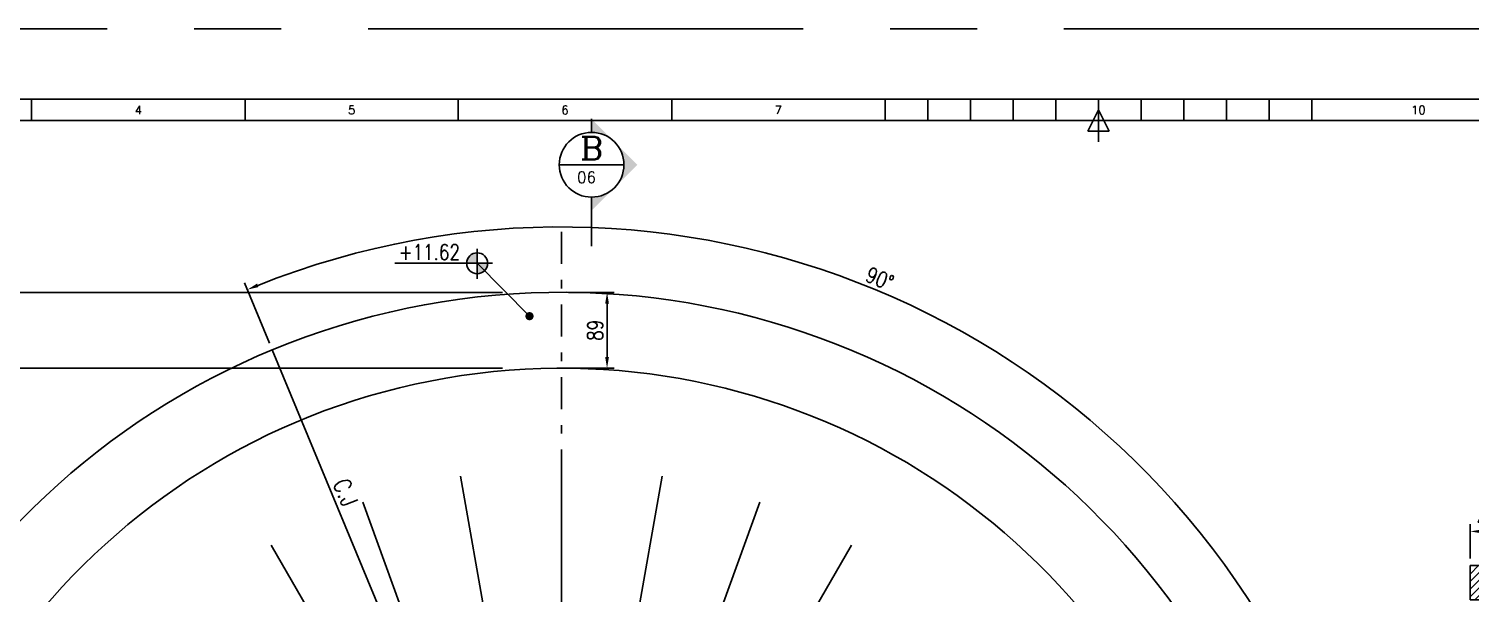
# Model space of a CAD drawing. Extents: x 0 to 9506, y 0 to 789.
# Drawn here: x 9381.78 to 9398.67, y 782.14 to 788.75 of the extents above; entities that cross this region are included whole.
import ezdxf
from ezdxf.enums import TextEntityAlignment as Align

# ---------------------------------------------------------------- set-up
doc = ezdxf.new("R2010")
doc.units = 0
doc.header["$LTSCALE"] = 3
doc.header["$MEASUREMENT"] = 0
for name, pattern in [('CENTER', [2, 1.25, -0.25, 0.25, -0.25]), ('DASHDOT', [1, 0.5, -0.25, 0, -0.25]), ('DASHED2', [0.375, 0.25, -0.125])]:
    doc.linetypes.add(name, pattern=pattern)
doc.layers.get('0').update_dxf_attribs({"linetype": 'CONTINUOUS'})
doc.layers.get('DEFPOINTS').update_dxf_attribs({"linetype": 'CONTINUOUS'})
for name, color, linetype in [('1WALL', 3, 'CONTINUOUS'), ('CUT', 1, 'DASHED2'), ('DIM', 7, 'CONTINUOUS'), ('KD', 3, 'CONTINUOUS'), ('SEC.', 5, 'CONTINUOUS')]:
    doc.layers.add(name, color=color, linetype=linetype)
doc.styles.add('ROMANC', font='romanc.shx')
doc.styles.add('ROMANS', font='ROMANS.shx', dxfattribs={"width": 0.8})
doc.styles.get("Standard").update_dxf_attribs({"font": 'romans.shx'})
doc.styles.add('TX', font='TXT.shx')
doc.dimstyles.new('100 GHA', dxfattribs={"dimtxt": 0.135, "dimasz": 0.11, "dimexe": 0.06, "dimexo": 0.06, "dimgap": 0.025, "dimtad": 1, "dimdec": 0, "dimlfac": 100, "dimzin": 0, "dimdsep": 46, "dimtxsty": 'ROMANS', "dimcen": 0.5, "dimclrd": 1, "dimclre": 1, "dimclrt": 2, "dimadec": 0, "dimazin": 0, "dimtfac": 1, "dimtdec": 0, "dimtmove": 2, "dimatfit": 3, "dimfxl": 0.15, "dimtolj": 1, "dimtzin": 0, "dimlwd": -1, "dimlwe": -1, "dimarcsym": 0})

# ---------------------------------------------------------------- blocks, each defined once
blk = doc.blocks.new('*D79')
at = {"layer": '1WALL', "color": 1, "transparency": 16777216}
for p, q in [((9387.328, 785.666), (9377.718, 785.666)), ((9377.802, 785.534), (9377.802, 784.91)), ((9387.328, 784.778), (9377.718, 784.778))]:
    blk.add_line(p, q, dxfattribs=at)
for points in [[(9377.78, 785.534), (9377.824, 785.534), (9377.802, 785.666)], [(9377.78, 784.91), (9377.824, 784.91), (9377.802, 784.778)]]:
    blk.add_solid(points, dxfattribs=at)
at = {"layer": 'DEFPOINTS', "color": 0, "transparency": 16777216}
for p in [(9387.412, 785.666), (9377.802, 784.778), (9387.412, 784.778)]:
    blk.add_point(p, dxfattribs=at)
at = {"layer": '1WALL', "color": 2, "transparency": 16777216, "insert": (9377.664, 785.222), "char_height": 0.18, "attachment_point": 5, "rotation": 90, "style": 'ROMANS'}
blk.add_mtext('\\A1;89', dxfattribs=at)
blk = doc.blocks.new('*D80')
at = {"layer": '1WALL', "color": 1, "transparency": 16777216}
for p, q in [((9387.328, 784.778), (9377.718, 784.778)), ((9377.802, 784.646), (9377.802, 768.987)), ((9387.328, 768.855), (9377.718, 768.855))]:
    blk.add_line(p, q, dxfattribs=at)
for points in [[(9377.78, 784.646), (9377.824, 784.646), (9377.802, 784.778)], [(9377.78, 768.987), (9377.824, 768.987), (9377.802, 768.855)]]:
    blk.add_solid(points, dxfattribs=at)
at = {"layer": 'DEFPOINTS', "color": 0, "transparency": 16777216}
for p in [(9387.412, 784.778), (9377.802, 768.855), (9387.412, 768.855)]:
    blk.add_point(p, dxfattribs=at)
at = {"layer": '1WALL', "color": 2, "transparency": 16777216, "insert": (9377.664, 776.816), "char_height": 0.18, "attachment_point": 5, "rotation": 90, "style": 'ROMANS'}
blk.add_mtext('\\A1;1592', dxfattribs=at)
blk = doc.blocks.new('*D78')
at = {"layer": '1WALL', "color": 1, "transparency": 16777216}
for p, q in [((9384.598, 785.07), (9384.305, 785.776)), ((9396.27, 780.235), (9396.976, 780.528))]:
    blk.add_line(p, q, dxfattribs=at)
blk.add_arc((9388.016, 776.816), 9.614, 23.2867, 111.7133, dxfattribs=at)
for points in [[(9384.468, 785.728), (9384.451, 785.769), (9384.337, 785.698)], [(9396.867, 780.626), (9396.827, 780.608), (9396.899, 780.495)]]:
    blk.add_solid(points, dxfattribs=at)
at = {"layer": 'DEFPOINTS', "color": 0, "transparency": 16777216}
for p in [(9384.63, 784.993), (9393.869, 784.444), (9385.886, 781.961), (9396.193, 780.203), (9393.161, 778.947)]:
    blk.add_point(p, dxfattribs=at)
at = {"layer": '1WALL', "color": 2, "transparency": 16777216, "insert": (9391.748, 785.826), "char_height": 0.18, "attachment_point": 5, "rotation": 337.5, "style": 'ROMANS'}
blk.add_mtext('\\A1;90°', dxfattribs=at)
blk = doc.blocks.new('*D95')
at = {"layer": '1WALL', "color": 1, "transparency": 16777216}
for p, q in [((9398.666, 782.55), (9398.666, 782.951)), ((9398.934, 782.867), (9398.798, 782.867)), ((9399.066, 782.55), (9399.066, 782.951))]:
    blk.add_line(p, q, dxfattribs=at)
for points in [[(9398.798, 782.889), (9398.798, 782.845), (9398.666, 782.867)], [(9398.934, 782.889), (9398.934, 782.845), (9399.066, 782.867)]]:
    blk.add_solid(points, dxfattribs=at)
at = {"layer": 'DEFPOINTS', "color": 0, "transparency": 16777216}
for p in [(9398.666, 782.867), (9398.666, 782.466), (9399.066, 782.466)]:
    blk.add_point(p, dxfattribs=at)
at = {"layer": '1WALL', "color": 2, "transparency": 16777216, "insert": (9398.866, 783.005), "char_height": 0.18, "attachment_point": 5, "style": 'ROMANS'}
blk.add_mtext('\\A1;40', dxfattribs=at)
blk = doc.blocks.new('*D127')
at = {"layer": '1WALL', "color": 1, "transparency": 16777216}
for p, q in [((9388.1, 785.666), (9388.636, 785.666)), ((9388.552, 784.91), (9388.552, 785.534)), ((9388.1, 784.778), (9388.636, 784.778))]:
    blk.add_line(p, q, dxfattribs=at)
for points in [[(9388.53, 785.534), (9388.574, 785.534), (9388.552, 785.666)], [(9388.53, 784.91), (9388.574, 784.91), (9388.552, 784.778)]]:
    blk.add_solid(points, dxfattribs=at)
at = {"layer": 'DEFPOINTS', "color": 0, "transparency": 16777216}
for p in [(9388.016, 785.666), (9388.552, 785.666), (9388.016, 784.778)]:
    blk.add_point(p, dxfattribs=at)
at = {"layer": '1WALL', "color": 2, "transparency": 16777216, "insert": (9388.414, 785.222), "char_height": 0.18, "attachment_point": 5, "rotation": 90, "style": 'ROMANS'}
blk.add_mtext('\\A1;89', dxfattribs=at)
blk = doc.blocks.new('SEC-1')
at = {"layer": 'SEC.'}
h = blk.add_hatch(color=9, dxfattribs=at)
h.paths.add_polyline_path([(-81.7, 0), (-40.8, -40.8, -0.414214), (-40.8, 40.8)])
h.paths.add_polyline_path([(-40.8, -40.8), (0, -81.7), (0, -57.7, -0.198912)])
h.paths.add_polyline_path([(-40.8, 40.8, -0.198912), (0, 57.7), (0, 81.7)])
at = {"layer": 'SEC.', "color": 9}
blk.add_line((0, 81.7), (0, 57.7), dxfattribs=at)
at = {"layer": 'SEC.', "color": 4}
blk.add_line((0, -57.7), (0, -145), dxfattribs=at)
blk.add_circle((0, 0), 57.7, dxfattribs=at)
blk = doc.blocks.new('KD')
at = {"layer": 'KD', "color": 3}
blk.add_line((58.871, -1.214), (0, -1.214), dxfattribs=at)
at = {"layer": 'KD', "color": 6}
for p, q in [((11.038, -1.214), (11.038, -1.582)), ((14.718, -1.214), (14.718, -1.582)), ((18.397, -1.214), (18.397, -1.582)), ((22.077, -1.214), (22.077, -1.582)), ((25.756, -1.214), (25.756, -1.582)), ((25.756, -1.214), (33.115, -1.214)), ((26.492, -1.214), (26.492, -1.582)), ((27.228, -1.214), (27.228, -1.582)), ((27.964, -1.214), (27.964, -1.582)), ((28.7, -1.214), (28.7, -1.582)), ((29.436, -1.214), (29.436, -1.95)), ((30.172, -1.214), (30.172, -1.582)), ((30.908, -1.214), (30.908, -1.582)), ((31.643, -1.214), (31.643, -1.582)), ((32.379, -1.214), (32.379, -1.582)), ((33.115, -1.214), (33.115, -1.582)), ((29.436, -1.398), (29.252, -1.766)), ((29.62, -1.766), (29.436, -1.398)), ((29.252, -1.766), (29.62, -1.766))]:
    blk.add_line(p, q, dxfattribs=at)
at = {"layer": 'KD', "color": 5}
blk.add_line((58.503, -1.582), (0.368, -1.582), dxfattribs=at)
at = {"layer": 'KD', "color": 8, "linetype": 'CENTER', "ltscale": 2}
blk.add_lwpolyline([(-1.472, -43.638), (60.343, -43.638), (60.343, 0), (-1.472, 0)], close=True, dxfattribs=at)
at = {"layer": 'DIM'}
for tag, p in [('1:', (57.553, -41.661)), ('--', (55.888, -41.627)), ('--', (56.775, -41.661))]:
    blk.add_attdef(tag, p, '', height=0.147, dxfattribs=at)
at = {"layer": 'KD', "color": 6, "style": 'TX'}
for s, height, p in [('4', 0.147, (12.878, -1.398)), ('5', 0.147, (16.558, -1.398)), ('6', 0.147, (20.237, -1.398)), ('7', 0.147, (23.917, -1.398)), ('10', 0.1472, (34.955, -1.398))]:
    blk.add_text(s, height=height, dxfattribs=at).set_placement(p, align=Align.MIDDLE)

msp = doc.modelspace()

# ---------------------------------------------------------------- hatches: boundary and pattern name
h = msp.add_hatch(color=1)
h.paths.add_polyline_path([(9387.0299, 785.8839, 0.4142136), (9387.1524, 786.0064), (9387.0299, 786.0064)])
h.paths.add_polyline_path([(9386.9073, 786.0064), (9387.0299, 786.0064), (9387.0299, 786.129, 0.4142136)])
at = {"layer": '1WALL'}
h = msp.add_hatch(dxfattribs=at)
h.set_pattern_fill('ANSI31', color=1, scale=0.5, style=0)
h.set_pattern_definition([(45, (173.966996, 55.50006), (-0.04419417382, 0.04419417382), [])])
h.paths.add_polyline_path([(9398.6664, 782.4662), (9399.0664, 782.4662), (9399.0664, 782.0662), (9398.6664, 782.0662)])
h.paths.add_polyline_path([(9402.3664, 782.4662), (9402.7664, 782.4662), (9402.7664, 782.0662), (9402.3664, 782.0662)])
h.paths.add_polyline_path([(9398.6664, 776.5662), (9399.0664, 776.5662), (9399.0664, 776.1662), (9398.6664, 776.1662)])
h.paths.add_polyline_path([(9402.3664, 776.5662), (9402.7664, 776.5662), (9402.7664, 776.1662), (9402.3664, 776.1662)])

# ---------------------------------------------------------------- linework, layer by layer
at = {"color": 2}
for p, q in [((9387.0299, 786.1757), (9387.0299, 785.8256)), ((9387.2078, 786.0064), (9386.065, 786.0064))]:
    msp.add_line(p, q, dxfattribs=at)
msp.add_circle((9387.0299, 786.0064), 0.1225, dxfattribs=at)
at = {"layer": '1WALL', "color": 1, "linetype": 'DASHDOT', "ltscale": 0.25}
msp.add_line((9388.0164, 786.3744), (9388.0164, 767.9664), dxfattribs=at)
at = {"layer": '1WALL'}
msp.add_line((9384.6296, 784.9927), (9386.677, 780.0499), dxfattribs=at)
at = {"layer": '1WALL', "color": 1}
for p, q in [((9388.0164, 780.3164), (9388.0164, 783.6179)), ((9388.0164, 780.3164), (9388.0164, 783.6179)), ((9387.4086, 780.2632), (9386.8353, 783.5146)), ((9388.6242, 780.2632), (9389.1975, 783.5146)), ((9386.8193, 780.1053), (9385.6901, 783.2077)), ((9386.8193, 780.1053), (9385.6901, 783.2077)), ((9389.2135, 780.1053), (9390.3427, 783.2077)), ((9389.2135, 780.1053), (9390.3427, 783.2077)), ((9386.2664, 779.8474), (9384.6156, 782.7067)), ((9389.7664, 779.8474), (9391.4172, 782.7067))]:
    msp.add_line(p, q, dxfattribs=at)
at = {"layer": '1WALL', "color": 4}
msp.add_lwpolyline([(9398.6664, 782.4662), (9399.0664, 782.4662), (9399.0664, 782.0662), (9398.6664, 782.0662), (9398.6664, 782.4662)], dxfattribs=at)
at = {"layer": '1WALL', "color": 2}
for radius, start, end in [(8.85, 12.72894, 347.27106), (8.85, 12.72894, 347.27106), (7.9612, 14.17822, 345.82178)]:
    msp.add_arc((9388.0164, 776.8164), radius, start, end, dxfattribs=at)
at = {"layer": 'CUT'}
msp.add_line((9387.9914, 787.1601), (9388.7501, 787.1601), dxfattribs=at)

# ---------------------------------------------------------------- block references
at = {"layer": 'CUT', "xscale": -0.006570666666448233, "yscale": 0.006570666666448233, "zscale": 0.006570666666666668}
msp.add_blockref('SEC-1', (9388.3707, 787.1601), dxfattribs=at)
at = {"layer": 'DIM', "xscale": 0.6794467363194333, "yscale": 0.6794467363194333, "zscale": 0.6794467363194333}
msp.add_blockref('KD', (9374.3093, 788.7518), dxfattribs=at)

# ---------------------------------------------------------------- texts
at = {"layer": '1WALL', "color": 2, "insert": (9386.4706, 786.1371), "char_height": 0.18, "attachment_point": 5, "style": 'ROMANS'}
msp.add_mtext('+11.62', dxfattribs=at)
at = {"layer": '1WALL', "color": 4, "insert": (9385.4889, 783.3229), "char_height": 0.198, "attachment_point": 5, "rotation": 292.5, "style": 'ROMANS'}
msp.add_mtext('C.J', dxfattribs=at)
at = {"layer": 'CUT', "color": 4, "style": 'ROMANC', "width": 1.1}
msp.add_text('B', height=0.2645, dxfattribs=at).set_placement((9388.373, 787.3547), align=Align.MIDDLE)
at = {"layer": 'CUT', "color": 1, "style": 'ROMANS'}
msp.add_text('06', height=0.1301, dxfattribs=at).set_placement((9388.1999, 786.9478))

# ---------------------------------------------------------------- dimensions: what is measured, and where the dimension line sits
at = {"layer": '1WALL'}
dim = msp.add_angular_dim_2l(base=(9393.869, 784.4436), line1=((9396.1927, 780.2031), (9393.1607, 778.9472)), line2=((9384.6296, 784.9927), (9385.8856, 781.9607)), dimstyle='100 GHA', override={"dimscale": 1.2, "dimtxt": 0.15, "dimexe": 0.07, "dimexo": 0.07, "dimgap": 0.04, "dimzin": 12, "dimadec": 1, "dimazin": 3, "dimfxl": 0.5}, dxfattribs=at)
dim.commit()
dim.dimension.update_dxf_attribs({"geometry": '*D78', "text_midpoint": (9391.7483, 785.826)})
for base, p1, p2, picture, middle in [((9377.8021, 784.7775), (9387.4121, 785.6664), (9387.4121, 784.7775), '*D79', (9377.6641, 785.2219)), ((9388.5523, 785.6664), (9388.0164, 784.7775), (9388.0164, 785.6664), '*D127', (9388.4143, 785.2219)), ((9377.8021, 768.8552), (9387.4121, 784.7775), (9387.4121, 768.8552), '*D80', (9377.6641, 776.8164))]:
    dim = msp.add_linear_dim(base=base, p1=p1, p2=p2, angle=90, dimstyle='100 GHA', override={"dimscale": 1.2, "dimtxt": 0.15, "dimexe": 0.07, "dimexo": 0.07, "dimgap": 0.04, "dimzin": 12, "dimadec": 1, "dimazin": 3, "dimfxl": 0.5}, dxfattribs=at)
    dim.commit()
    dim.dimension.update_dxf_attribs({"geometry": picture, "text_midpoint": middle})
dim = msp.add_linear_dim(base=(9398.6664, 782.8673), p1=(9399.0664, 782.4662), p2=(9398.6664, 782.4662), dimstyle='100 GHA', override={"dimscale": 1.2, "dimtxt": 0.15, "dimexe": 0.07, "dimexo": 0.07, "dimgap": 0.04, "dimzin": 12, "dimadec": 1, "dimazin": 3, "dimfxl": 0.5}, dxfattribs=at)
dim.commit()
dim.dimension.update_dxf_attribs({"geometry": '*D95', "text_midpoint": (9398.8664, 783.0053)})

# ---------------------------------------------------------------- leaders
msp.add_leader([(9387.643, 785.3872), (9387.0299, 786.0064)], dimstyle='100 GHA', override={"dimscale": 1.2, "dimtxt": 0.15, "dimasz": 0.08, "dimexe": 0.07, "dimexo": 0.07, "dimgap": 0.04, "dimtad": 0, "dimzin": 12, "dimadec": 1, "dimazin": 3, "dimldrblk": 'Dot', "dimfxl": 0.5}, dxfattribs=at)

doc.saveas('drawing.dxf')
